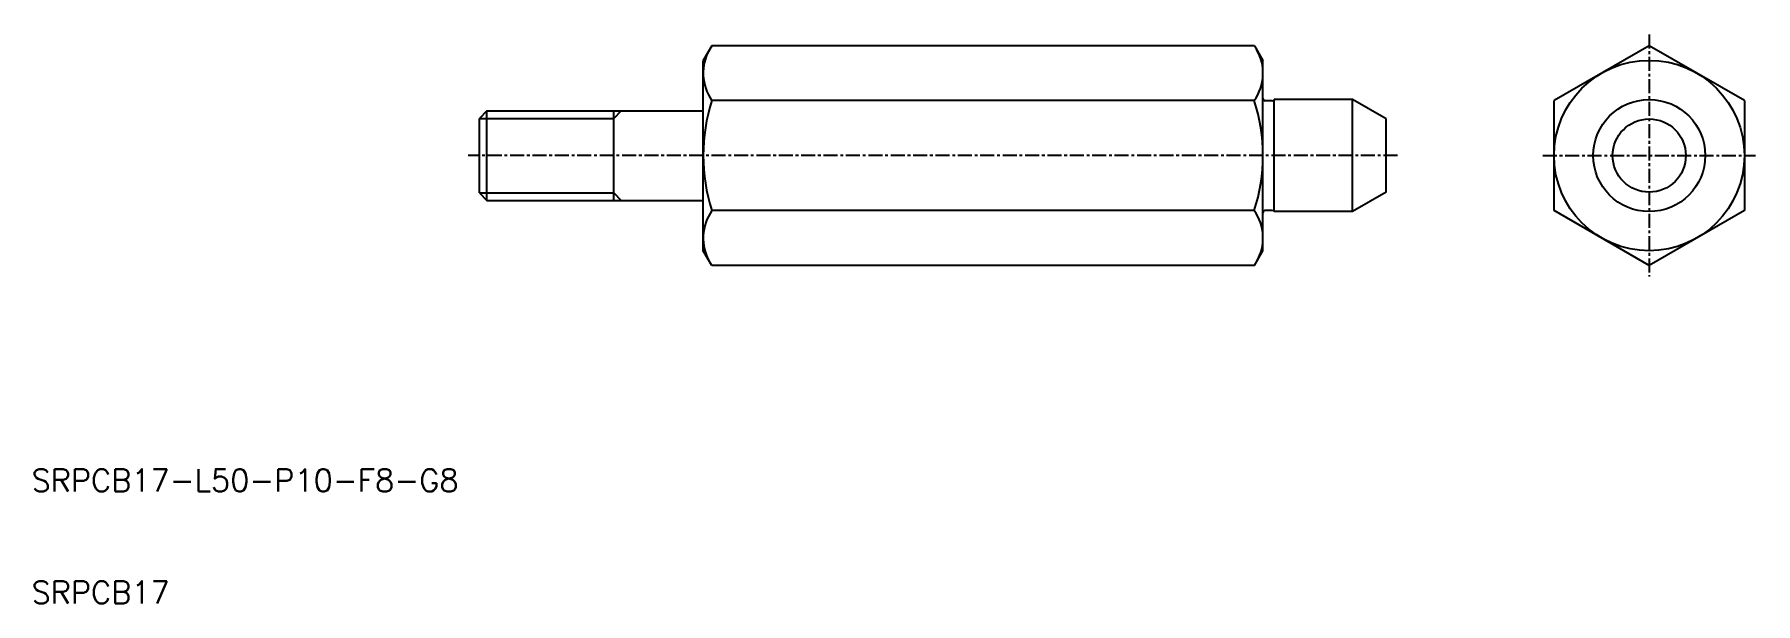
# Model space of a CAD drawing. Extents: x 10 to 164, y 10 to 61.
import ezdxf

# ---------------------------------------------------------------- set-up
doc = ezdxf.new("R2010")
doc.units = 0
doc.linetypes.add('CENTER', pattern=[2, 1.25, -0.25, 0.25, -0.25])
doc.layers.get('0').update_dxf_attribs({"linetype": 'CONTINUOUS'})
doc.layers.add('CENTER', color=1, linetype='CENTER')
doc.styles.get("Standard").update_dxf_attribs({"font": 'txt.shx'})

msp = doc.modelspace()

# ---------------------------------------------------------------- linework, layer by layer
at = {"color": 7, "linetype": 'CONTINUOUS'}
for p, q in [((70.76, 59.81), (70, 58.5)), ((70, 41.5), (70, 58.5)), ((119.24, 59.81), (70.76, 59.81)), ((119.24, 59.81), (120, 58.5)), ((120, 41.5), (120, 58.5)), ((154.5, 59.81), (146, 54.91)), ((163, 54.91), (154.5, 59.81)), ((158.75, 57.36), (158.75, 57.36)), ((160.87, 56.13), (160.87, 56.13)), ((50.68, 54), (50, 53.32)), ((50.68, 54), (70, 54)), ((50.68, 46), (50.68, 54)), ((62, 46), (62, 54)), ((62.68, 54), (62, 53.32)), ((119.22, 54.91), (70.78, 54.91)), ((120.83, 54.9), (120.2, 54.9)), ((128, 55), (121, 55)), ((121, 45), (121, 55)), ((128, 45), (128, 55)), ((131, 53.27), (128, 55)), ((146, 45.09), (146, 54.91)), ((163, 54.91), (163, 45.09)), ((50, 46.68), (50, 53.32)), ((131, 46.73), (131, 53.27)), ((50, 46.68), (50.68, 46)), ((62, 46.68), (62.68, 46)), ((131, 46.73), (128, 45)), ((50.68, 46), (70, 46)), ((119.22, 45.09), (70.78, 45.09)), ((120.83, 45.1), (120.2, 45.1)), ((128, 45), (121, 45)), ((154.5, 40.19), (146, 45.09)), ((163, 45.09), (154.5, 40.19)), ((70.76, 40.19), (70, 41.5)), ((119.24, 40.19), (70.76, 40.19)), ((119.24, 40.19), (120, 41.5))]:
    msp.add_line(p, q, dxfattribs=at)
at = {"color": 3, "linetype": 'CONTINUOUS'}
for p, q in [((50, 53.32), (62, 53.32)), ((50, 46.68), (62, 46.68))]:
    msp.add_line(p, q, dxfattribs=at)
at = {"color": 7, "linetype": 'CONTINUOUS'}
for radius in [8.5, 5, 3.27]:
    msp.add_circle((154.5, 50), radius, dxfattribs=at)
for centre, radius, start, end in [((74.25, 57.36), 4.25, 150, 215.2644), ((115.75, 57.36), 4.25, 324.7356, 30), ((85.83, 50), 15.83, 161.9403, 198.0597), ((104.17, 50), 15.83, 341.9403, 18.0597), ((120.2, 55.1), 0.2, 180, 270), ((120.83, 55.1), 0.2, 270, 330), ((74.25, 42.64), 4.25, 144.7356, 210), ((115.75, 42.64), 4.25, 330, 35.2644), ((120.2, 44.9), 0.2, 90, 180), ((120.83, 44.9), 0.2, 30, 90)]:
    msp.add_arc(centre, radius, start, end, dxfattribs=at)
at = {"layer": 'CENTER', "color": 1, "linetype": 'CENTER'}
for p, q in [((154.5, 60.81), (154.5, 39.19)), ((132, 50), (49, 50)), ((145, 50), (164, 50))]:
    msp.add_line(p, q, dxfattribs=at)

# ---------------------------------------------------------------- texts
at = {"color": 7, "linetype": 'CONTINUOUS'}
for s, p in [('SRPCB17-L50-P10-F8-G8 ', (10, 20)), ('SRPCB17', (10, 10))]:
    msp.add_text(s, height=2, dxfattribs=at).set_placement(p)

doc.saveas('drawing.dxf')
